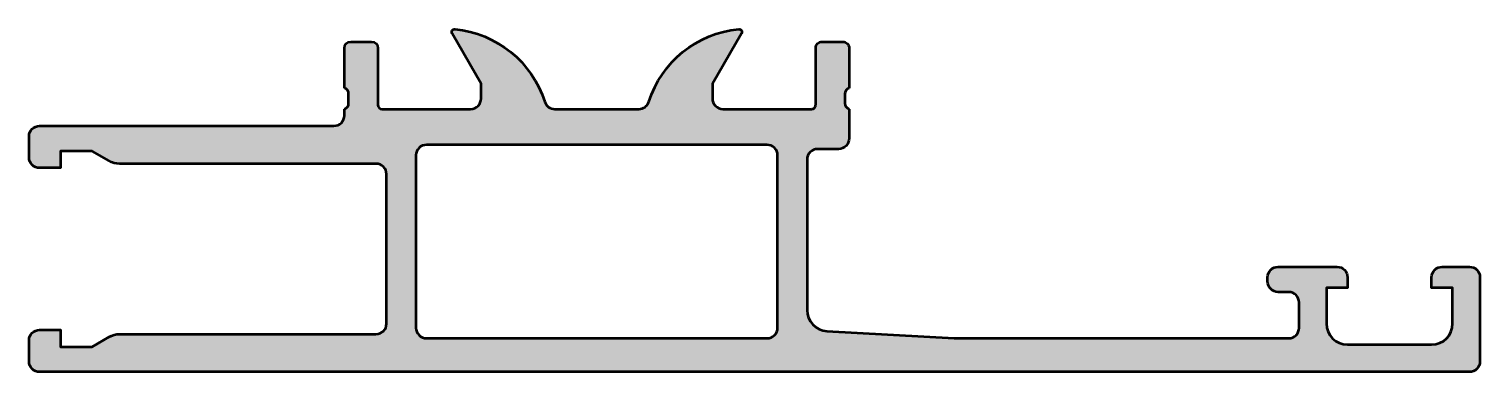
# Model space of a CAD drawing. Extents: x 0 to 69, y 0 to 16.3.
import ezdxf

# ---------------------------------------------------------------- set-up
doc = ezdxf.new("R2010")
doc.units = 0
doc.layers.add('0S-Alu contour', color=7, linetype='Continuous', lineweight=50)
doc.layers.add('0S-Alu hatch', color=252, linetype='Continuous', lineweight=25)

# ---------------------------------------------------------------- blocks, each defined once
blk = doc.blocks.new('345540__8034547D_48A4_4E82_9B5A_872D9F84A8FB_')
at = {"layer": '0S-Alu hatch'}
h = blk.add_hatch(color=256, dxfattribs=at)
edge = h.paths.add_edge_path()
edge.add_arc((25, 13.00000000000001), 0.4999999999999944, 197.7484163560698, 269.9999999999996)
edge.add_line((25, 12.50000000000001), (29.00000000000002, 12.50000000000001))
edge.add_arc((29.00000000000002, 13.00000000000001), 0.5, 270, 342.2515836439297)
edge.add_ellipse((34.23822324117382, 11.32339113815221), major_axis=(-5, 0), ratio=1, start_angle=275.6225775507937, end_angle=342.25158364392996, ccw=False)
edge.add_ellipse((33.76188021535171, 16.16188021535172), major_axis=(-0.1381197846482954, 0), ratio=1, start_angle=149.9999999999951, end_angle=275.6225775507954, ccw=False)
edge.add_line((33.88149545762237, 16.09282032302757), (32.50000000000002, 13.70000000000001))
edge.add_line((32.50000000000002, 13.70000000000001), (32.50000000000002, 13.00000000000001))
edge.add_arc((33.00000000000002, 13.00000000000001), 0.5, 180, 270)
edge.add_line((33.00000000000002, 12.50000000000001), (37.21, 12.50000000000001))
edge.add_arc((37.21, 12.70000000000002), 0.2000000000000099, 269.999999999998, 360)
edge.add_line((37.41000000000001, 12.70000000000002), (37.41000000000001, 15.39999999999998))
edge.add_ellipse((37.71000000000004, 15.39999999999998), major_axis=(-0.3000000000000327, 0), ratio=1, start_angle=269.99999999999864, end_angle=360, ccw=False)
edge.add_line((37.71000000000005, 15.70000000000002), (38.69999999999997, 15.70000000000002))
edge.add_ellipse((38.69999999999998, 15.39999999999998), major_axis=(-0.3000000000000344, 0), ratio=1, start_angle=180, end_angle=270.00000000000136, ccw=False)
edge.add_line((39.00000000000002, 15.39999999999998), (39.00000000000002, 13.50000000000001))
edge.add_arc((39.10000000000001, 13.21715728752538), 0.3000000000000093, 109.4712206344889, 180)
edge.add_line((38.8, 13.21715728752538), (38.8, 12.78284271247463))
edge.add_arc((39.10000000000001, 12.78284271247464), 0.3000000000000114, 180, 250.5287793655112)
edge.add_line((39.00000000000002, 12.50000000000001), (39.00000000000002, 11.10000000000002))
edge.add_ellipse((38.50000000000002, 11.10000000000002), major_axis=(-0.4999999999999929, 0), ratio=1, start_angle=89.9999999999992, end_angle=180, ccw=False)
edge.add_line((38.50000000000001, 10.60000000000002), (37.50000000000002, 10.60000000000002))
edge.add_arc((37.50000000000002, 10.10000000000002), 0.5, 90, 180)
edge.add_line((37.00000000000001, 10.10000000000002), (37.00000000000001, 2.944488465311913))
edge.add_arc((38.00000000000002, 2.944488465311912), 1, 180, 266.7295120768164)
edge.add_line((37.9429502094615, 1.946117130887935), (44.00000000000001, 1.600000000000022))
edge.add_line((44.00000000000001, 1.600000000000022), (59.90000000000001, 1.600000000000022))
edge.add_arc((59.90000000000001, 2.100000000000022), 0.5, 270, 360)
edge.add_line((60.40000000000002, 2.100000000000022), (60.40000000000002, 3.300000000000025))
edge.add_arc((59.90000000000001, 3.300000000000025), 0.5, 0, 90)
edge.add_line((59.90000000000001, 3.800000000000025), (59.40000000000001, 3.800000000000025))
edge.add_ellipse((59.40000000000002, 4.300000000000022), major_axis=(-0.4999999999999965, 0), ratio=1, start_angle=0, end_angle=89.9999999999983, ccw=False)
edge.add_line((58.90000000000002, 4.300000000000018), (58.90000000000002, 4.500000000000021))
edge.add_ellipse((59.40000000000001, 4.500000000000032), major_axis=(-0.4999999999999858, 0), ratio=1, start_angle=270, end_angle=360, ccw=False)
edge.add_line((59.40000000000001, 5.000000000000021), (62.2, 5.000000000000021))
edge.add_ellipse((62.20000000000001, 4.500000000000026), major_axis=(-0.4999999999999947, 0), ratio=1, start_angle=180, end_angle=270.0000000000008, ccw=False)
edge.add_line((62.7, 4.500000000000021), (62.7, 4.000000000000028))
edge.add_line((62.7, 4.000000000000028), (61.7, 4.000000000000028))
edge.add_line((61.7, 4.000000000000028), (61.7, 2.300000000000025))
edge.add_arc((62.7, 2.300000000000025), 1, 180, 270)
edge.add_line((62.7, 1.300000000000025), (66.70000000000003, 1.300000000000025))
edge.add_arc((66.70000000000003, 2.300000000000024), 0.9999999999999991, 270, 360)
edge.add_line((67.70000000000003, 2.300000000000024), (67.70000000000002, 4.000000000000028))
edge.add_line((67.70000000000002, 4.000000000000028), (66.7, 4.000000000000028))
edge.add_line((66.7, 4.000000000000028), (66.7, 4.500000000000028))
edge.add_ellipse((67.20000000000003, 4.500000000000013), major_axis=(-0.5000000000000285, 0), ratio=1, start_angle=270.00000000000165, end_angle=360, ccw=False)
edge.add_line((67.20000000000002, 5.000000000000035), (68.50000000000001, 5.000000000000028))
edge.add_ellipse((68.50000000000001, 4.500000000000033), major_axis=(-0.4999999999999947, 0), ratio=1, start_angle=180, end_angle=270, ccw=False)
edge.add_line((69.00000000000001, 4.500000000000028), (69.00000000000001, 0.5000000000000285))
edge.add_ellipse((68.50000000000001, 0.5000000000000238), major_axis=(-0.5, 0), ratio=1, start_angle=90, end_angle=180, ccw=False)
edge.add_line((68.50000000000001, 2.84e-14), (0.5, 0))
edge.add_ellipse((0.5000000000000004, 0.5000000000000001), major_axis=(-0.5000000000000001, 0), ratio=1, start_angle=0, end_angle=90, ccw=False)
edge.add_line((0, 0.5), (0, 1.500000000000014))
edge.add_ellipse((0.5000000000000001, 1.500000000000014), major_axis=(-0.5000000000000001, 0), ratio=1, start_angle=270, end_angle=360, ccw=False)
edge.add_line((0.5, 2.000000000000014), (1.5, 2.000000000000014))
edge.add_line((1.5, 2.000000000000014), (1.5, 1.200000000000017))
edge.add_line((1.5, 1.200000000000017), (3.000000000000014, 1.200000000000017))
edge.add_line((3.000000000000014, 1.200000000000017), (3.807179676972452, 1.666025403784452))
edge.add_ellipse((4.307179676972461, 0.8000000000000156), major_axis=(-1.000000000000002, 0), ratio=1, start_angle=270.0000000000005, end_angle=300.0000000000005, ccw=False)
edge.add_line((4.307179676972452, 1.800000000000018), (16.50000000000001, 1.800000000000011))
edge.add_arc((16.50000000000001, 2.300000000000011), 0.5, 270, 360)
edge.add_line((17.00000000000001, 2.300000000000011), (17.00000000000002, 9.400000000000006))
edge.add_arc((16.50000000000002, 9.400000000000006), 0.5, 0, 90)
edge.add_line((16.50000000000002, 9.900000000000006), (4.307179676972452, 9.900000000000018))
edge.add_ellipse((4.307179676972462, 10.90000000000001), major_axis=(-0.9999999999999964, 0), ratio=1, start_angle=59.999999999999204, end_angle=89.99999999999949, ccw=False)
edge.add_line((3.807179676972452, 10.03397459621558), (3.000000000000014, 10.50000000000001))
edge.add_line((3.000000000000014, 10.50000000000001), (1.5, 10.50000000000001))
edge.add_line((1.5, 10.50000000000001), (1.5, 9.700000000000017))
edge.add_line((1.5, 9.700000000000017), (0.5, 9.700000000000017))
edge.add_ellipse((0.5000000000000016, 10.20000000000002), major_axis=(-0.5000000000000018, 0), ratio=1, start_angle=0, end_angle=89.99999999999989, ccw=False)
edge.add_line((0, 10.20000000000002), (0, 11.20000000000001))
edge.add_ellipse((0.5000000000000013, 11.20000000000001), major_axis=(-0.5000000000000013, 0), ratio=1, start_angle=270.00000000000017, end_angle=360, ccw=False)
edge.add_line((0.5, 11.70000000000001), (14.5, 11.70000000000001))
edge.add_arc((14.5, 12.20000000000001), 0.5, 270, 360)
edge.add_line((15, 12.20000000000001), (15, 12.50000000000001))
edge.add_arc((14.9, 12.78284271247463), 0.2999999999999981, 289.47122063449, 360)
edge.add_line((15.2, 12.78284271247463), (15.19999999999999, 13.21715728752539))
edge.add_arc((14.9, 13.21715728752539), 0.2999999999999918, 0, 70.52877936550954)
edge.add_line((15, 13.5), (15, 15.39999999999998))
edge.add_ellipse((15.30000000000004, 15.39999999999998), major_axis=(-0.3000000000000398, 0), ratio=1, start_angle=270, end_angle=360, ccw=False)
edge.add_line((15.30000000000004, 15.70000000000002), (16.28999999999996, 15.70000000000002))
edge.add_ellipse((16.28999999999996, 15.39999999999998), major_axis=(-0.3000000000000398, 0), ratio=1, start_angle=180, end_angle=270, ccw=False)
edge.add_line((16.59, 15.39999999999998), (16.59, 12.70000000000002))
edge.add_arc((16.79000000000001, 12.70000000000001), 0.2000000000000064, 180, 269.999999999999)
edge.add_line((16.79, 12.50000000000001), (21, 12.50000000000001))
edge.add_arc((21, 13.00000000000001), 0.5, 270, 360)
edge.add_line((21.5, 13.00000000000001), (21.5, 13.70000000000002))
edge.add_line((21.5, 13.70000000000002), (20.11850454237764, 16.09282032302757))
edge.add_ellipse((20.2381197846483, 16.16188021535172), major_axis=(-0.1381197846482991, 0), ratio=1, start_angle=-95.6225775507923, end_angle=30.000000000001023, ccw=False)
edge.add_ellipse((19.76177675882618, 11.3233911381522), major_axis=(-5.000000000000011, 0), ratio=1, start_angle=197.7484163560701, end_angle=264.3774224492063, ccw=False)
edge = h.paths.add_edge_path()
edge.add_line((35.10000000000001, 10.80000000000002), (18.90000000000002, 10.80000000000002))
edge.add_arc((18.90000000000002, 10.30000000000002), 0.5, 90, 180)
edge.add_line((18.40000000000002, 10.30000000000002), (18.4, 2.100000000000022))
edge.add_arc((18.90000000000001, 2.100000000000026), 0.5000000000000107, 180, 270.0000000000004)
edge.add_line((18.90000000000002, 1.600000000000015), (35.10000000000001, 1.600000000000022))
edge.add_arc((35.1, 2.100000000000015), 0.4999999999999929, 270.0000000000008, 360)
edge.add_line((35.6, 2.100000000000015), (35.6, 10.30000000000002))
edge.add_arc((35.1, 10.30000000000002), 0.4999999999999929, 0, 89.9999999999992)
at = {"layer": '0S-Alu contour', "color": 7}
for points in [[(21.5, 13.00000000000001), (21.5, 13.70000000000002), (20.11850454237764, 16.09282032302757)], [(33.88149545762237, 16.09282032302757), (32.50000000000002, 13.70000000000001), (32.50000000000002, 13.00000000000001)], [(15, 13.5), (15, 15.39999999999998)], [(15.30000000000004, 15.70000000000002), (16.28999999999996, 15.70000000000002)], [(16.59, 15.39999999999998), (16.59, 12.70000000000002)], [(37.41000000000001, 12.70000000000002), (37.41000000000001, 15.39999999999998)], [(37.71000000000005, 15.70000000000002), (38.69999999999997, 15.70000000000002)], [(39.00000000000002, 15.39999999999998), (39.00000000000002, 13.50000000000001)], [(15.2, 12.78284271247463), (15.19999999999999, 13.21715728752539)], [(38.8, 13.21715728752538), (38.8, 12.78284271247463)], [(15, 12.20000000000001), (15, 12.50000000000001)], [(16.79, 12.50000000000001), (21, 12.50000000000001)], [(25, 12.50000000000001), (29.00000000000002, 12.50000000000001)], [(33.00000000000002, 12.50000000000001), (37.21, 12.50000000000001)], [(39.00000000000002, 12.50000000000001), (39.00000000000002, 11.10000000000002)], [(0, 10.20000000000002), (0, 11.20000000000001)], [(0.5, 11.70000000000001), (14.5, 11.70000000000001)], [(3.807179676972452, 10.03397459621558), (3.000000000000014, 10.50000000000001), (1.5, 10.50000000000001), (1.5, 9.700000000000017), (0.5, 9.700000000000017)], [(35.10000000000001, 10.80000000000002), (18.90000000000002, 10.80000000000002)], [(38.50000000000001, 10.60000000000002), (37.50000000000002, 10.60000000000002)], [(16.50000000000002, 9.900000000000006), (4.307179676972452, 9.900000000000018)], [(18.40000000000002, 10.30000000000002), (18.4, 2.100000000000022)], [(35.6, 2.100000000000015), (35.6, 10.30000000000002)], [(37.00000000000001, 10.10000000000002), (37.00000000000001, 2.944488465311913)], [(17.00000000000001, 2.300000000000011), (17.00000000000002, 9.400000000000006)], [(59.40000000000001, 5.000000000000021), (62.2, 5.000000000000021)], [(67.20000000000002, 5.000000000000035), (68.50000000000001, 5.000000000000028)], [(58.90000000000002, 4.300000000000018), (58.90000000000002, 4.500000000000021)], [(62.7, 4.500000000000021), (62.7, 4.000000000000028), (61.7, 4.000000000000028), (61.7, 2.300000000000025)], [(67.70000000000003, 2.300000000000024), (67.70000000000002, 4.000000000000028), (66.7, 4.000000000000028), (66.7, 4.500000000000028)], [(69.00000000000001, 4.500000000000028), (69.00000000000001, 0.5000000000000285)], [(59.90000000000001, 3.800000000000025), (59.40000000000001, 3.800000000000025)], [(60.40000000000002, 2.100000000000022), (60.40000000000002, 3.300000000000025)], [(0, 0.5), (0, 1.500000000000014)], [(0.5, 2.000000000000014), (1.5, 2.000000000000014), (1.5, 1.200000000000017), (3.000000000000014, 1.200000000000017), (3.807179676972452, 1.666025403784452)], [(4.307179676972452, 1.800000000000018), (16.50000000000001, 1.800000000000011)], [(18.90000000000002, 1.600000000000015), (35.10000000000001, 1.600000000000022)], [(37.9429502094615, 1.946117130887935), (44.00000000000001, 1.600000000000022), (59.90000000000001, 1.600000000000022)], [(62.7, 1.300000000000025), (66.70000000000003, 1.300000000000025)], [(68.50000000000001, 2.84e-14), (0.5, 0)]]:
    blk.add_lwpolyline(points, dxfattribs=at)
at = {"layer": '0S-Alu contour', "color": 7, "extrusion": (0, 0, -1)}
for centre, radius, start, end in [((-20.2381197846483, 16.16188021535172), 0.1381197846482991, 329.999999999999, 95.62257755079234), ((-19.76177675882618, 11.3233911381522), 5.000000000000011, 95.6225775507937, 162.2515836439299), ((-34.23822324117382, 11.32339113815221), 5, 17.74841635607002, 84.37742244920629), ((-33.76188021535171, 16.16188021535172), 0.1381197846482954, 84.37742244920459, 210.000000000005), ((-15.30000000000004, 15.39999999999998), 0.3000000000000398, 0, 90), ((-16.28999999999996, 15.39999999999998), 0.3000000000000398, 90, 180), ((-37.71000000000004, 15.39999999999998), 0.3000000000000327, 0, 90.00000000000136), ((-38.69999999999998, 15.39999999999998), 0.3000000000000345, 89.99999999999864, 180), ((-0.5000000000000013, 11.20000000000001), 0.5000000000000013, 0, 89.99999999999984), ((-38.50000000000002, 11.10000000000002), 0.4999999999999929, 180, 270.0000000000008), ((-0.5000000000000016, 10.20000000000002), 0.5000000000000018, 270.0000000000002, 0), ((-4.307179676972462, 10.90000000000001), 0.9999999999999964, 270.0000000000006, 300.0000000000008), ((-59.40000000000001, 4.500000000000032), 0.4999999999999858, 0, 90), ((-62.20000000000001, 4.500000000000026), 0.4999999999999947, 89.9999999999992, 180), ((-67.20000000000003, 4.500000000000013), 0.5000000000000285, 0, 89.99999999999837), ((-68.50000000000001, 4.500000000000033), 0.4999999999999947, 90, 180), ((-59.40000000000002, 4.300000000000022), 0.4999999999999965, 270.0000000000017, 0), ((-0.5000000000000001, 1.500000000000014), 0.5000000000000001, 0, 89.99999999999999), ((-4.307179676972461, 0.8000000000000156), 1.000000000000002, 59.9999999999995, 89.99999999999947), ((-0.5000000000000004, 0.5000000000000001), 0.5000000000000001, 270.0000000000001, 0), ((-68.50000000000001, 0.5000000000000238), 0.5, 180, 270)]:
    blk.add_arc(centre, radius, start, end, dxfattribs=at)
at = {"layer": '0S-Alu contour', "color": 7}
for centre, radius, start, end in [((14.9, 13.21715728752539), 0.2999999999999918, 0, 70.52877936550954), ((39.10000000000001, 13.21715728752538), 0.3000000000000093, 109.4712206344889, 180), ((14.9, 12.78284271247463), 0.2999999999999981, 289.47122063449, 0), ((16.79000000000001, 12.70000000000001), 0.2000000000000064, 180, 269.999999999999), ((21, 13.00000000000001), 0.5, 270, 0), ((25, 13.00000000000001), 0.4999999999999944, 197.7484163560698, 269.9999999999996), ((29.00000000000002, 13.00000000000001), 0.5, 270, 342.2515836439297), ((33.00000000000002, 13.00000000000001), 0.5, 180, 270), ((37.21, 12.70000000000002), 0.2000000000000099, 269.999999999998, 0), ((39.10000000000001, 12.78284271247464), 0.3000000000000114, 180, 250.5287793655112), ((14.5, 12.20000000000001), 0.5, 270, 0), ((18.90000000000002, 10.30000000000002), 0.5, 90, 180), ((35.1, 10.30000000000002), 0.4999999999999929, 0, 89.9999999999992), ((37.50000000000002, 10.10000000000002), 0.5, 90, 180), ((16.50000000000002, 9.400000000000006), 0.5, 0, 90), ((59.90000000000001, 3.300000000000025), 0.5, 0, 90), ((38.00000000000002, 2.944488465311912), 1, 180, 266.7295120768164), ((16.50000000000001, 2.300000000000011), 0.5, 270, 0), ((18.90000000000001, 2.100000000000026), 0.5000000000000107, 180, 270.0000000000004), ((35.1, 2.100000000000015), 0.4999999999999929, 270.0000000000008, 0), ((59.90000000000001, 2.100000000000022), 0.5, 270, 0), ((62.7, 2.300000000000025), 1, 180, 270), ((66.70000000000003, 2.300000000000024), 0.9999999999999991, 270, 0)]:
    blk.add_arc(centre, radius, start, end, dxfattribs=at)
blk = doc.blocks.new('345540__43D2E916_2E77_41C3_A733_5C44EB1C803D_')
at = {"layer": '0S-Alu contour', "color": 7}
blk.add_blockref('345540__8034547D_48A4_4E82_9B5A_872D9F84A8FB_', (0, 0), dxfattribs=at)

msp = doc.modelspace()

# ---------------------------------------------------------------- block references
at = {"layer": '0S-Alu contour', "color": 7}
msp.add_blockref('345540__43D2E916_2E77_41C3_A733_5C44EB1C803D_', (0, 0), dxfattribs=at)

doc.saveas('drawing.dxf')
